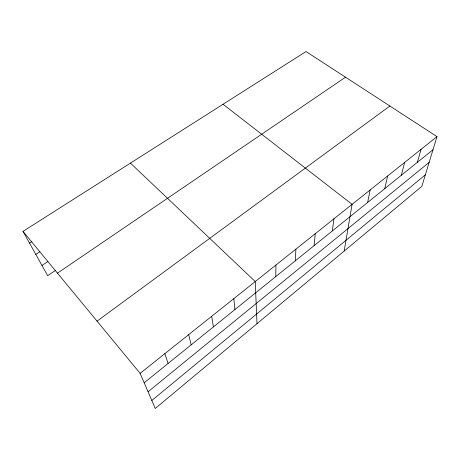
<?xml version="1.0" encoding="UTF-8"?>
<svg xmlns="http://www.w3.org/2000/svg" width="460" height="460" viewBox="0 0 460 460"><rect width="100%" height="100%" fill="white"/><g stroke="black" fill="none" stroke-linecap="round" stroke-linejoin="round"><path stroke-width="0.69" d="M275.81 276.552L275.925 265.069M295.257 260.86L295.918 249.124M314.088 245.669L315.255 233.709M332.321 230.949L333.971 218.782M344.172 251.056L352.09 204.338L223.048 104.27M367.638 202.452L370.162 189.922M384.738 188.652L387.665 175.961M401.321 175.277L404.622 162.438M417.404 162.294L421.061 149.333M437 136.62L421.831 186.352L155.267 408.451L140.127 373.365L23 231.374L306.021 51.549L437 136.62L140.127 373.365M151.829 400.482L425.345 174.834M148.068 391.765L429.14 162.386M144.187 382.772L433.009 149.701M97.043 321.137L389.879 106.013M57.465 273.154L345.517 77.199M55.758 270.192L47.656 275.678L23 231.374M41.981 265.477L47.938 261.504M35.822 254.414L40.003 251.672M29.526 243.093L31.918 241.546M130.421 163.116L255.248 281.56L256.996 323.69M164.858 353.642L168.095 363.475M188.686 334.638L191.159 344.868M211.663 316.319L213.423 326.899M233.835 298.632L234.928 309.546"/></g></svg>
